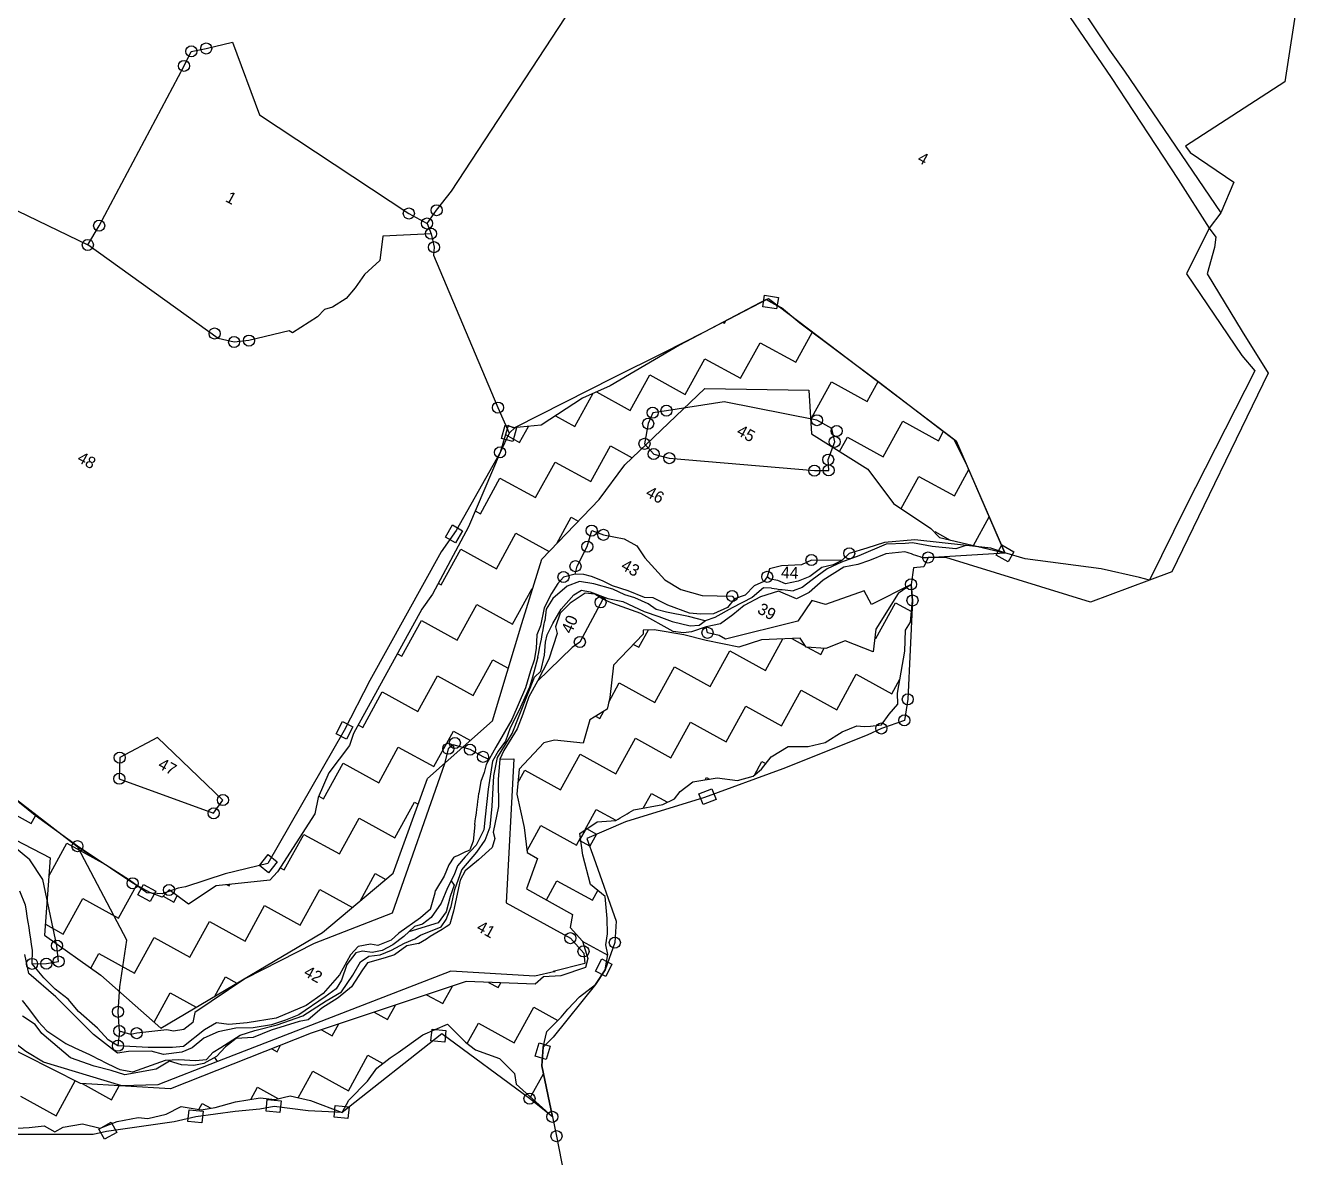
# Model space of a CAD drawing. Header units: metres. Extents: x 346948 to 348970, y 1760908 to 1763955.
# Drawn here: x 347914 to 348909, y 1761635 to 1762519 of the extents above; entities that cross this region are included whole.
import ezdxf

# ---------------------------------------------------------------- set-up
doc = ezdxf.new("R2010")
doc.units = ezdxf.units.M
doc.header["$MEASUREMENT"] = 0
for name, color, linetype in [('LINE_WATER', 4, 'Continuous'), ('OFF', 1, 'Continuous'), ('POLY_HATCH', 12, 'Continuous'), ('POLY_PARCEL', 6, 'Continuous'), ('POLY_ROAD', 30, 'Continuous'), ('POLY_WATER', 4, 'Continuous'), ('SYM_STONE', 1, 'Continuous'), ('TEXT_PARCEL', 7, 'Continuous'), ('V_BOUND_LINE', 7, 'Continuous')]:
    doc.layers.add(name, color=color, linetype=linetype)
doc.styles.add('TEXT_MAP', font='')
doc.styles.get('TEXT_MAP').set_extended_font_data('Kruti Dev 050')

msp = doc.modelspace()

# ---------------------------------------------------------------- linework, layer by layer
for centre in [(348043.79, 1762498.99), (348055.45, 1762501.25), (348038.12, 1762487.65), (348213.7, 1762372.37), (348235.37, 1762374.9), (347971.82, 1762362.82), (348227.93, 1762364.54), (348231, 1762356.53), (347962.97, 1762347.8), (348233.36, 1762346.01), (348061.97, 1762278.59), (348088.85, 1762273.08), (348077.23, 1762271.96), (348283.28, 1762220.74), (348404.14, 1762216.68), (348414.88, 1762218.29), (348400.63, 1762208.2), (348532.43, 1762210.87), (348546.3, 1762193.98), (348547.79, 1762202.47), (348284.9, 1762185.73), (348397.75, 1762192.43), (348404.93, 1762184.43), (348417.07, 1762181.22), (348541.22, 1762180.1), (348530.44, 1762171.47), (348541.57, 1762171.71), (348356.48, 1762124.66), (348365.66, 1762121.34), (348353.04, 1762112.09), (348557.62, 1762106.83), (348619.25, 1762103.65), (348343.82, 1762096.85), (348528.13, 1762101.65), (348334.47, 1762088.36), (348493.58, 1762088.55), (348605.94, 1762082.63), (348363.41, 1762068.54), (348466.2, 1762073.54), (348607.03, 1762070.07), (348446.92, 1762044.81), (348347.25, 1762037.61), (348603.35, 1761992.85), (348600.66, 1761976.4), (348582.71, 1761970.08), (348249.62, 1761958.78), (347987.93, 1761947.33), (348244.46, 1761954.21), (348261.46, 1761953.53), (348271.68, 1761947.9), (347987.59, 1761930.8), (348068.49, 1761914.14), (348061.22, 1761903.82), (347954.88, 1761878.13), (347998.03, 1761849.18), (348026.43, 1761843.96), (348339.85, 1761806.3), (347938.85, 1761800.38), (348350.07, 1761795.91), (348374.56, 1761802.77), (347919.45, 1761786.18), (347930.59, 1761786.41), (347940.19, 1761788.07), (347986.6, 1761748.76), (347987.6, 1761733.75), (348001.16, 1761732.07), (347986.47, 1761722.22), (348307.95, 1761680.93), (348325.76, 1761666.73), (348329.04, 1761651.63)]:
    msp.add_circle(centre, 4.33)
at = {"layer": 'LINE_WATER'}
for p, q in [((348586.57, 1762113.94), (348565.01, 1762104.88)), ((348601.26, 1762114.6), (348586.57, 1762113.94)), ((348607.16, 1762115.14), (348601.26, 1762114.6)), ((348622.4, 1762112.34), (348607.16, 1762115.14)), ((348640.97, 1762110.51), (348622.4, 1762112.34)), ((348648.75, 1762112.97), (348640.97, 1762110.51)), ((348551.62, 1762099.98), (348540.39, 1762094.69)), ((348565.01, 1762104.88), (348551.62, 1762099.98)), ((348540.39, 1762094.69), (348528.59, 1762086.27)), ((348337.44, 1762081.19), (348326.2, 1762071.55)), ((348347.06, 1762084.99), (348337.44, 1762081.19)), ((348342.47, 1762074.45), (348348.52, 1762078.24)), ((348358.13, 1762083.15), (348347.06, 1762084.99)), ((348348.52, 1762078.24), (348355.3, 1762076.88)), ((348372.88, 1762078.99), (348358.13, 1762083.15)), ((348382.33, 1762074.58), (348372.88, 1762078.99)), ((348490.61, 1762079.87), (348481.78, 1762072.47)), ((348496.81, 1762079.63), (348490.61, 1762079.87)), ((348520.9, 1762080.22), (348513.97, 1762077.7)), ((348528.59, 1762086.27), (348520.9, 1762080.22)), ((348326.2, 1762071.55), (348320.91, 1762063.38)), ((348332.72, 1762063.2), (348342.47, 1762074.45)), ((348355.3, 1762076.88), (348369.07, 1762071.68)), ((348369.07, 1762071.68), (348380.78, 1762069.19)), ((348380.78, 1762069.19), (348397.56, 1762061.54)), ((348390.16, 1762072.25), (348382.33, 1762074.58)), ((348400.53, 1762067.34), (348390.16, 1762072.25)), ((348481.78, 1762072.47), (348466.25, 1762064.4)), ((348320.91, 1762063.38), (348319.77, 1762054.12)), ((348326.23, 1762052.13), (348332.72, 1762063.2)), ((348397.56, 1762061.54), (348408.9, 1762057.67)), ((348406.88, 1762063.05), (348400.53, 1762067.34)), ((348414.88, 1762061.02), (348406.88, 1762063.05)), ((348431.98, 1762057.55), (348414.88, 1762061.02)), ((348466.25, 1762064.4), (348452.6, 1762056.88)), ((348321.69, 1762043.16), (348326.23, 1762052.13)), ((348408.9, 1762057.67), (348419.3, 1762053.53)), ((348419.3, 1762053.53), (348433.3, 1762050.18)), ((348445.2, 1762054.22), (348431.98, 1762057.55)), ((348433.3, 1762050.18), (348440.31, 1762050.68)), ((348440.31, 1762050.68), (348445.2, 1762054.22)), ((348452.6, 1762056.88), (348445.2, 1762054.22)), ((348320.54, 1762037.47), (348321.69, 1762043.16)), ((348319.67, 1762027.26), (348320.54, 1762037.47)), ((348314.48, 1762025.78), (348310.3, 1762010.28)), ((348316.87, 1762014.96), (348319.67, 1762027.26)), ((348294.35, 1761966.11), (348311.91, 1762010.25)), ((348310.3, 1762010.28), (348307.98, 1762002.45)), ((348311.91, 1762010.25), (348316.87, 1762014.96)), ((348307.98, 1762002.45), (348299.7, 1761983.75)), ((348299.7, 1761983.75), (348292.82, 1761970.53)), ((348292.82, 1761970.53), (348289.16, 1761960.28)), ((348282.92, 1761947.48), (348294.35, 1761966.11)), ((348289.16, 1761960.28), (348283.57, 1761952.28)), ((348283.57, 1761952.28), (348278.92, 1761944.55)), ((348278.92, 1761944.55), (348275.59, 1761922.65)), ((348280.18, 1761933.16), (348282.92, 1761947.48)), ((348278.72, 1761909.5), (348280.18, 1761933.16)), ((348275.59, 1761922.65), (348273.19, 1761901.03)), ((348277.31, 1761893.27), (348278.72, 1761909.5)), ((348273.19, 1761901.03), (348272.37, 1761890.86)), ((348272.37, 1761890.86), (348266.16, 1761878.85)), ((348273.18, 1761882.88), (348277.31, 1761893.27)), ((348266.76, 1761873.36), (348273.18, 1761882.88)), ((348257.57, 1761869.73), (348251.71, 1761862.67)), ((348255.19, 1761859.55), (348266.76, 1761873.36)), ((348266.16, 1761878.85), (348257.57, 1761869.73)), ((348251.71, 1761862.67), (348249.11, 1761855.79)), ((348249.64, 1761844.41), (348255.19, 1761859.55)), ((348249.11, 1761855.79), (348243.9, 1761845.6)), ((348246.67, 1761851.02), (348249.03, 1761847.78)), ((348243.9, 1761845.6), (348238.94, 1761833.7)), ((348249.03, 1761847.78), (348245.84, 1761838.94)), ((348246.63, 1761831.03), (348249.64, 1761844.41)), ((348238.94, 1761833.7), (348231.2, 1761822.53)), ((348245.84, 1761838.94), (348242.85, 1761826.91)), ((348242.97, 1761820.78), (348246.63, 1761831.03)), ((348231.2, 1761822.53), (348224.32, 1761817.21)), ((348242.85, 1761826.91), (348236.71, 1761818.3)), ((348239.02, 1761815.04), (348242.97, 1761820.78)), ((348218.19, 1761815.44), (348209.84, 1761807.51)), ((348236.71, 1761818.3), (348213.65, 1761811.12)), ((348224.32, 1761817.21), (348218.19, 1761815.44)), ((348222.76, 1761808.66), (348239.02, 1761815.04)), ((348201.21, 1761801.18), (348192.81, 1761796.71)), ((348200.1, 1761796.99), (348210.25, 1761802.48)), ((348209.84, 1761807.51), (348201.21, 1761801.18)), ((348210.25, 1761802.48), (348218.46, 1761805.88)), ((348218.46, 1761805.88), (348222.76, 1761808.66)), ((347916.9, 1761778.7), (347913.91, 1761793.41)), ((348172.39, 1761794.89), (348165.36, 1761785.7)), ((348177.41, 1761796.08), (348172.39, 1761794.89)), ((348175.98, 1761787.72), (348182.37, 1761792.12)), ((348185.13, 1761795), (348177.41, 1761796.08)), ((348182.37, 1761792.12), (348191.26, 1761793.16)), ((348192.81, 1761796.71), (348185.13, 1761795)), ((348191.26, 1761793.16), (348200.1, 1761796.99)), ((348165.36, 1761785.7), (348161, 1761773.46)), ((348169.83, 1761777.26), (348175.98, 1761787.72)), ((347938.08, 1761760.32), (347916.9, 1761778.7)), ((348161, 1761773.46), (348156.85, 1761766.65)), ((348161.1, 1761764.26), (348169.83, 1761777.26)), ((347967.53, 1761731.06), (347938.08, 1761760.32)), ((348148.24, 1761760.44), (348127.82, 1761746.36)), ((348156.85, 1761766.65), (348148.24, 1761760.44)), ((348149.03, 1761757.45), (348161.1, 1761764.26)), ((347911.71, 1761757.63), (347916.59, 1761751.39)), ((347916.59, 1761751.39), (347924.22, 1761741.05)), ((348131.02, 1761745.6), (348149.03, 1761757.45)), ((347924.22, 1761741.05), (347930.93, 1761733.8)), ((348117.25, 1761742.28), (348106.56, 1761738.68)), ((348110.88, 1761738.68), (348131.02, 1761745.6)), ((348127.82, 1761746.36), (348117.25, 1761742.28)), ((347930.93, 1761733.8), (347945.76, 1761724.06)), ((347986.07, 1761716.51), (347967.53, 1761731.06)), ((348064.73, 1761733.21), (348053.66, 1761728.22)), ((348078.5, 1761735.92), (348064.73, 1761733.21)), ((348066.75, 1761720.77), (348081.84, 1761730.53)), ((348092.18, 1761736.3), (348078.5, 1761735.92)), ((348081.84, 1761730.53), (348093.31, 1761734.11)), ((348106.56, 1761738.68), (348092.18, 1761736.3)), ((348093.31, 1761734.11), (348110.88, 1761738.68)), ((347945.76, 1761724.06), (347952.92, 1761720.51)), ((347952.92, 1761720.51), (347964.37, 1761715.4)), ((348044.36, 1761720.68), (348036.46, 1761717.12)), ((348053.66, 1761728.22), (348044.36, 1761720.68)), ((348060.87, 1761717.28), (348066.75, 1761720.77)), ((347994.65, 1761717.72), (347986.07, 1761716.51)), ((348012.43, 1761718.08), (347994.65, 1761717.72)), ((347998.16, 1761701.95), (348023.67, 1761710.86)), ((348022.11, 1761715.52), (348012.43, 1761718.08)), ((348036.46, 1761717.12), (348022.11, 1761715.52)), ((348023.67, 1761710.86), (348033.94, 1761711.53)), ((348033.94, 1761711.53), (348046.95, 1761710.7)), ((348046.95, 1761710.7), (348055.68, 1761711.44)), ((348055.68, 1761711.44), (348060.87, 1761717.28)), ((347987.98, 1761703.59), (347998.16, 1761701.95))]:
    msp.add_line(p, q, dxfattribs=at)
for centre, radius, start, end in [((348531.35, 1762309.8), 232.75, 261.46678, 265.71885), ((346576.06, 1762365.29), 1771.26, 348.94925, 349.88181), ((348269.03, 1762295.18), 654.96, 242.27925, 244.58852)]:
    msp.add_arc(centre, radius, start, end, dxfattribs=at)
at = {"layer": 'OFF'}
for p, q in [((348847.81, 1762372.85), (348838.69, 1762361)), ((348614.72, 1762103.45), (348679.02, 1762107.27))]:
    msp.add_line(p, q, dxfattribs=at)
at = {"layer": 'POLY_HATCH'}
for p, q in [((348492.77, 1762305.18), (348425.08, 1762269.54)), ((348504.77, 1762298.58), (348492.77, 1762305.18)), ((348519.06, 1762286.66), (348504.77, 1762298.58)), ((348581.06, 1762240.4), (348519.06, 1762286.66)), ((348425.08, 1762269.54), (348370.82, 1762237.81)), ((348370.82, 1762237.81), (348349.33, 1762228.2)), ((348627.79, 1762204.27), (348581.06, 1762240.4)), ((348349.33, 1762228.2), (348316.99, 1762206.94)), ((348382.46, 1762176.08), (348444.84, 1762235.65)), ((348444.84, 1762235.65), (348526.03, 1762234.46)), ((348526.03, 1762234.46), (348528.11, 1762200.27)), ((348291.39, 1762206.78), (348284.9, 1762185.73)), ((348295.16, 1762205.02), (348291.39, 1762206.78)), ((348316.99, 1762206.94), (348295.16, 1762205.02)), ((348528.11, 1762200.27), (348572.08, 1762172.59)), ((348639.54, 1762195.52), (348627.79, 1762204.27)), ((348649.04, 1762176.99), (348639.54, 1762195.52)), ((348284.9, 1762185.73), (348260.22, 1762127.69)), ((348362.29, 1762148.92), (348382.46, 1762176.08)), ((348572.08, 1762172.59), (348592.2, 1762145.87)), ((348679.02, 1762107.27), (348649.04, 1762176.99)), ((348317.47, 1762102.28), (348362.29, 1762148.92)), ((348592.2, 1762145.87), (348621.48, 1762126.28)), ((348260.22, 1762127.69), (348232.14, 1762075.07)), ((348621.48, 1762126.28), (348628.03, 1762119.2)), ((348628.03, 1762119.2), (348679.02, 1762107.27)), ((348301.84, 1762052.16), (348317.47, 1762102.28)), ((348605.94, 1762082.63), (348595.82, 1762075.51)), ((348607.03, 1762070.07), (348605.94, 1762082.63)), ((348232.14, 1762075.07), (348223.96, 1762063.39)), ((348595.82, 1762075.51), (348578.36, 1762047.55)), ((348605.39, 1762053.18), (348607.03, 1762070.07)), ((348223.96, 1762063.39), (348170.56, 1761966.27)), ((348279.08, 1761975.99), (348301.84, 1762052.16)), ((348601.6, 1762046.78), (348605.39, 1762053.18)), ((348396.75, 1762043.66), (348373.58, 1762019.44)), ((348405.16, 1762047.25), (348396.71, 1762046.86)), ((348396.71, 1762046.86), (348396.75, 1762043.66)), ((348428.42, 1762043.2), (348405.16, 1762047.25)), ((348445.95, 1762038.86), (348428.42, 1762043.2)), ((348471.32, 1762033.69), (348445.95, 1762038.86)), ((348489.03, 1762039.33), (348471.32, 1762033.69)), ((348519.26, 1762040.55), (348489.03, 1762039.33)), ((348524, 1762033.7), (348519.26, 1762040.55)), ((348554.58, 1762038.62), (348539.36, 1762032.67)), ((348576.43, 1762030.05), (348554.58, 1762038.62)), ((348578.36, 1762047.55), (348576.43, 1762030.05)), ((348601.18, 1762030.57), (348601.6, 1762046.78)), ((348539.36, 1762032.67), (348524, 1762033.7)), ((348595.3, 1761997.65), (348601.18, 1762030.57)), ((348373.58, 1762019.44), (348370.7, 1761994.38)), ((348370.7, 1761994.38), (348368.58, 1761985.21)), ((348588.9, 1761981.18), (348595.67, 1761989.13)), ((348595.67, 1761989.13), (348595.3, 1761997.65)), ((348368.58, 1761985.21), (348354.92, 1761976.81)), ((348582.75, 1761972.9), (348588.9, 1761981.18)), ((348228.18, 1761930.96), (348279.08, 1761975.99)), ((348354.92, 1761976.81), (348349.87, 1761958.48)), ((348552.05, 1761967.42), (348563.68, 1761972.15)), ((348563.68, 1761972.15), (348569.17, 1761971.52)), ((348569.17, 1761971.52), (348574.17, 1761971.79)), ((348574.17, 1761971.79), (348582.75, 1761972.9)), ((348170.56, 1761966.27), (348167.31, 1761956.65)), ((348319.08, 1761958.98), (348299.98, 1761938.35)), ((348327.38, 1761961.04), (348319.08, 1761958.98)), ((348349.87, 1761958.48), (348327.38, 1761961.04)), ((348525.5, 1761955.91), (348538.71, 1761959.11)), ((348538.71, 1761959.11), (348552.05, 1761967.42)), ((348167.31, 1761956.65), (348151.22, 1761935.46)), ((348496.66, 1761947.91), (348509.89, 1761956.02)), ((348509.89, 1761956.02), (348525.5, 1761955.91)), ((348489, 1761938.33), (348496.66, 1761947.91)), ((348151.22, 1761935.46), (348142.95, 1761916.1)), ((348201.41, 1761857), (348228.18, 1761930.96)), ((348299.98, 1761938.35), (348297.92, 1761918.87)), ((348435.41, 1761928.39), (348454.45, 1761931.55)), ((348454.45, 1761931.55), (348470.34, 1761929.51)), ((348470.34, 1761929.51), (348482.55, 1761932.87)), ((348482.55, 1761932.87), (348489, 1761938.33)), ((347822.43, 1761926.7), (347933.5, 1761869.06)), ((348421.26, 1761915.22), (348425.64, 1761920.77)), ((348425.64, 1761920.77), (348435.41, 1761928.39)), ((347921.76, 1761902.14), (347904.15, 1761916.46)), ((348142.95, 1761916.1), (348140.32, 1761903.28)), ((348297.92, 1761918.87), (348303.83, 1761892.7)), ((348389.32, 1761906.47), (348412.13, 1761910.7)), ((348412.13, 1761910.7), (348421.26, 1761915.22)), ((347954.88, 1761878.13), (347921.76, 1761902.14)), ((348140.32, 1761903.28), (348111.01, 1761858.08)), ((348303.83, 1761892.7), (348306.19, 1761873.28)), ((348347.35, 1761888.11), (348360.82, 1761897.15)), ((348360.82, 1761897.15), (348375.26, 1761898.29)), ((348349.69, 1761871.09), (348347.35, 1761888.11)), ((347980.78, 1761860.99), (347954.88, 1761878.13)), ((348306.19, 1761873.28), (348314.23, 1761868.59)), ((348355.67, 1761848.17), (348349.69, 1761871.09)), ((347933.5, 1761869.06), (347929.21, 1761808.54)), ((347998.03, 1761849.18), (347980.78, 1761860.99)), ((348314.23, 1761868.59), (348305.71, 1761844.9)), ((348105.02, 1761851.53), (348063.2, 1761847.27)), ((348111.01, 1761858.08), (348105.02, 1761851.53)), ((348146.37, 1761810.77), (348201.41, 1761857)), ((348011.37, 1761841.84), (347998.03, 1761849.18)), ((348020.99, 1761838.28), (348011.37, 1761841.84)), ((348026.43, 1761843.96), (348020.99, 1761838.28)), ((348041.62, 1761832.86), (348026.43, 1761843.96)), ((348063.2, 1761847.27), (348041.62, 1761832.86)), ((348305.71, 1761844.9), (348341.46, 1761824.84)), ((348366.97, 1761838.78), (348355.67, 1761848.17)), ((348368.68, 1761821.52), (348366.97, 1761838.78)), ((348341.46, 1761824.84), (348339.61, 1761814.72)), ((348368.74, 1761809.56), (348368.68, 1761821.52)), ((348019.9, 1761736.02), (348146.37, 1761810.77)), ((348339.61, 1761814.72), (348349.28, 1761803.83)), ((347929.21, 1761808.54), (347973.05, 1761777.45)), ((348349.28, 1761803.83), (348353.55, 1761790.34)), ((348367.58, 1761801.18), (348368.74, 1761809.56)), ((348369.15, 1761793.42), (348367.58, 1761801.18)), ((348353.55, 1761790.34), (348351.78, 1761783.27)), ((348366.92, 1761781.52), (348369.15, 1761793.42)), ((348351.78, 1761783.27), (348332.27, 1761776.77)), ((348359.53, 1761770.2), (348366.92, 1761781.52)), ((347973.05, 1761777.45), (348019.9, 1761736.02)), ((348258.59, 1761772.43), (348137.36, 1761732.03)), ((348312.24, 1761770.29), (348258.59, 1761772.43)), ((348318.92, 1761776.16), (348312.24, 1761770.29)), ((348332.27, 1761776.77), (348318.92, 1761776.16)), ((348347, 1761760.39), (348359.53, 1761770.2)), ((348337.98, 1761750.77), (348347, 1761760.39)), ((348332.7, 1761744.54), (348337.98, 1761750.77)), ((348321.54, 1761733.44), (348332.7, 1761744.54)), ((348137.36, 1761732.03), (348027.65, 1761688.59)), ((348205.28, 1761716.93), (348224.53, 1761730.84)), ((348224.53, 1761730.84), (348243.83, 1761739.08)), ((348243.83, 1761739.08), (348257.97, 1761725.06)), ((348318.56, 1761721.01), (348321.54, 1761733.44)), ((347957.31, 1761692.69), (347886.26, 1761728.5)), ((348257.97, 1761725.06), (348265.78, 1761718.98)), ((348317.54, 1761706.53), (348318.56, 1761721.01)), ((348188.72, 1761704.67), (348199, 1761712.82)), ((348199, 1761712.82), (348205.28, 1761716.93)), ((348265.78, 1761718.98), (348284.4, 1761712.3)), ((348284.4, 1761712.3), (348296.18, 1761700.47)), ((348181.33, 1761694.48), (348188.72, 1761704.67)), ((348296.18, 1761700.47), (348297.43, 1761692.21)), ((348325.76, 1761666.73), (348317.54, 1761706.53)), ((348027.65, 1761688.59), (347957.31, 1761692.69)), ((348166.94, 1761679.68), (348181.33, 1761694.48)), ((348297.43, 1761692.21), (348325.76, 1761666.73)), ((348078.19, 1761678.38), (348097.71, 1761681.45)), ((348097.71, 1761681.45), (348109.02, 1761680.12)), ((348109.02, 1761680.12), (348121, 1761683)), ((348121, 1761683), (348136.95, 1761679.57)), ((348024.21, 1761668.79), (348035.99, 1761674.78)), ((348035.99, 1761674.78), (348051.54, 1761672.11)), ((348051.54, 1761672.11), (348062.46, 1761674.12)), ((348062.46, 1761674.12), (348078.19, 1761678.38)), ((348136.95, 1761679.57), (348161.53, 1761670.15)), ((348161.53, 1761670.15), (348166.94, 1761679.68)), ((347943.62, 1761658.65), (347958.93, 1761661.36)), ((347958.93, 1761661.36), (347972.61, 1761657.84)), ((347972.61, 1761657.84), (347985.88, 1761663.16)), ((347985.88, 1761663.16), (348002.26, 1761666.17)), ((348002.26, 1761666.17), (348009.92, 1761665.52)), ((348009.92, 1761665.52), (348024.21, 1761668.79)), ((347903.37, 1761657.64), (347917.21, 1761658.49)), ((347917.21, 1761658.49), (347928.97, 1761659.59)), ((347928.97, 1761659.59), (347937.18, 1761655.07)), ((347937.18, 1761655.07), (347943.62, 1761658.65))]:
    msp.add_line(p, q, dxfattribs=at)
at = {"layer": 'POLY_HATCH', "linetype": 'Continuous'}
for p, q in [((348492.69, 1762305.14), (348503.39, 1762299.25)), ((348503.39, 1762299.25), (348503.43, 1762299.32)), ((348459.02, 1762287.41), (348460.24, 1762286.74)), ((348460.24, 1762286.74), (348461.27, 1762288.6)), ((348515.91, 1762256.11), (348528.75, 1762279.44)), ((348472.76, 1762243.59), (348488.08, 1762271.42)), ((348488.08, 1762271.42), (348515.91, 1762256.11)), ((348429.61, 1762231.08), (348444.93, 1762258.91)), ((348444.93, 1762258.91), (348472.76, 1762243.59)), ((348386.47, 1762218.56), (348401.78, 1762246.39)), ((348401.78, 1762246.39), (348429.61, 1762231.08)), ((348528.42, 1762212.96), (348543.74, 1762240.79)), ((348543.74, 1762240.79), (348571.57, 1762225.48)), ((348571.57, 1762225.48), (348580.15, 1762241.08)), ((348343.32, 1762206.04), (348357.53, 1762231.87)), ((348360.15, 1762233.04), (348386.47, 1762218.56)), ((348328.24, 1762214.34), (348343.32, 1762206.04)), ((348527.3, 1762213.58), (348528.42, 1762212.96)), ((348584.09, 1762182.33), (348599.4, 1762210.16)), ((348599.4, 1762210.16), (348627.23, 1762194.85)), ((348289.17, 1762199.58), (348300.17, 1762193.53)), ((348300.17, 1762193.53), (348307.07, 1762206.07)), ((348550.09, 1762186.44), (348556.25, 1762197.64)), ((348556.25, 1762197.64), (348584.09, 1762182.33)), ((348627.23, 1762194.85), (348631.07, 1762201.83)), ((348355.84, 1762162.9), (348371.15, 1762190.73)), ((348371.15, 1762190.73), (348388.06, 1762181.43)), ((348312.69, 1762150.38), (348328, 1762178.21)), ((348328, 1762178.21), (348355.84, 1762162.9)), ((348639.75, 1762151.7), (348651.07, 1762172.27)), ((348269.54, 1762137.86), (348284.86, 1762165.7)), ((348284.86, 1762165.7), (348312.69, 1762150.38)), ((348598.11, 1762141.92), (348611.92, 1762167.01)), ((348611.92, 1762167.01), (348639.75, 1762151.7)), ((348265.49, 1762140.09), (348269.54, 1762137.86)), ((348329.19, 1762114.48), (348340.52, 1762135.06)), ((348340.52, 1762135.06), (348346.05, 1762132.02)), ((348654.69, 1762112.96), (348666.98, 1762135.28)), ((348282.06, 1762094.72), (348297.37, 1762122.55)), ((348297.37, 1762122.55), (348323.26, 1762108.31)), ((348624.16, 1762123.38), (348624.43, 1762123.87)), ((348624.43, 1762123.87), (348636.53, 1762117.21)), ((348238.91, 1762082.2), (348254.23, 1762110.03)), ((348254.23, 1762110.03), (348282.06, 1762094.72)), ((348236.62, 1762083.46), (348238.91, 1762082.2)), ((348294.57, 1762051.57), (348309.89, 1762079.4)), ((348309.89, 1762079.4), (348310.27, 1762079.19)), ((348578.49, 1762040.37), (348593.8, 1762068.2)), ((348593.8, 1762068.2), (348606.19, 1762061.39)), ((348251.43, 1762039.05), (348266.74, 1762066.89)), ((348266.74, 1762066.89), (348294.57, 1762051.57)), ((348208.28, 1762026.54), (348223.6, 1762054.37)), ((348223.6, 1762054.37), (348251.43, 1762039.05)), ((348393.38, 1762033.46), (348400.87, 1762047.05)), ((348492.19, 1762015.34), (348505.77, 1762040.01)), ((348512.75, 1762040.29), (348523.55, 1762034.34)), ((348577.62, 1762040.85), (348578.49, 1762040.37)), ((348204.76, 1762028.47), (348208.28, 1762026.54)), ((348389.2, 1762035.76), (348393.38, 1762033.46)), ((348449.05, 1762002.82), (348464.36, 1762030.66)), ((348464.36, 1762030.66), (348492.19, 1762015.34)), ((348524.82, 1762033.65), (348535.34, 1762027.86)), ((348535.34, 1762027.86), (348538.04, 1762032.76)), ((348263.94, 1761995.91), (348279.26, 1762023.74)), ((348279.26, 1762023.74), (348291.36, 1762017.08)), ((348220.8, 1761983.39), (348236.11, 1762011.22)), ((348236.11, 1762011.22), (348263.94, 1761995.91)), ((348405.9, 1761990.31), (348421.22, 1762018.14)), ((348421.22, 1762018.14), (348449.05, 1762002.82)), ((348547.86, 1761984.71), (348563.17, 1762012.54)), ((348563.17, 1762012.54), (348591, 1761997.23)), ((348591, 1761997.23), (348597.25, 1762008.58)), ((348177.65, 1761970.88), (348192.96, 1761998.71)), ((348192.96, 1761998.71), (348220.8, 1761983.39)), ((348369.84, 1761990.68), (348378.07, 1762005.62)), ((348378.07, 1762005.62), (348405.9, 1761990.31)), ((348504.71, 1761972.19), (348520.02, 1762000.03)), ((348520.02, 1762000.03), (348547.86, 1761984.71)), ((348359.46, 1761979.6), (348362.75, 1761977.79)), ((348362.75, 1761977.79), (348365.94, 1761983.59)), ((348461.56, 1761959.68), (348476.88, 1761987.51)), ((348476.88, 1761987.51), (348504.71, 1761972.19)), ((348174.15, 1761972.8), (348177.65, 1761970.88)), ((348418.42, 1761947.16), (348433.73, 1761974.99)), ((348433.73, 1761974.99), (348461.56, 1761959.68)), ((348233.31, 1761940.25), (348248.63, 1761968.08)), ((348248.63, 1761968.08), (348261.88, 1761960.78)), ((348375.27, 1761934.65), (348390.58, 1761962.48)), ((348390.58, 1761962.48), (348418.42, 1761947.16)), ((348190.17, 1761927.73), (348205.48, 1761955.56)), ((348205.48, 1761955.56), (348233.31, 1761940.25)), ((348332.12, 1761922.13), (348347.44, 1761949.96)), ((348347.44, 1761949.96), (348375.27, 1761934.65)), ((348147.02, 1761915.21), (348162.33, 1761943.04)), ((348162.33, 1761943.04), (348190.17, 1761927.73)), ((348483.53, 1761933.7), (348489.39, 1761944.36)), ((348489.39, 1761944.36), (348492.47, 1761942.67)), ((348298.84, 1761927.53), (348304.29, 1761937.45)), ((348304.29, 1761937.45), (348332.12, 1761922.13)), ((348445.24, 1761930.02), (348446.25, 1761931.85)), ((348446.25, 1761931.85), (348448.56, 1761930.57)), ((348396.78, 1761907.85), (348403.1, 1761919.33)), ((348403.1, 1761919.33), (348415.63, 1761912.43)), ((347890.94, 1761911.1), (347918.77, 1761895.78)), ((348143.42, 1761917.19), (348147.02, 1761915.21)), ((348202.68, 1761884.58), (348218, 1761912.41)), ((348218, 1761912.41), (348220.89, 1761910.82)), ((347918.77, 1761895.78), (347922.12, 1761901.88)), ((348159.53, 1761872.07), (348174.85, 1761899.9)), ((348174.85, 1761899.9), (348202.68, 1761884.58)), ((348351.02, 1761890.57), (348359.95, 1761906.81)), ((348359.95, 1761906.81), (348375.35, 1761898.34)), ((348306.02, 1761874.69), (348316.81, 1761894.3)), ((348316.81, 1761894.3), (348344.64, 1761878.98)), ((347932.49, 1761854.83), (347946.6, 1761880.46)), ((347946.6, 1761880.46), (347974.43, 1761865.15)), ((348116.39, 1761859.55), (348131.7, 1761887.38)), ((348131.7, 1761887.38), (348159.53, 1761872.07)), ((348344.64, 1761878.98), (348347.81, 1761884.75)), ((347974.43, 1761865.15), (347974.45, 1761865.18)), ((348113.13, 1761861.34), (348116.39, 1761859.55)), ((348175.56, 1761835.29), (348187.37, 1761856.75)), ((348187.37, 1761856.75), (348195.67, 1761852.18)), ((348321.12, 1761836.25), (348329.32, 1761851.15)), ((348329.32, 1761851.15), (348357.15, 1761835.84)), ((347986.95, 1761822), (348001, 1761847.54)), ((348071.31, 1761848.1), (348073.24, 1761847.03)), ((348073.24, 1761847.03), (348073.98, 1761848.37)), ((348128.9, 1761816.4), (348144.22, 1761844.23)), ((348144.22, 1761844.23), (348169.59, 1761830.28)), ((348357.15, 1761835.84), (348361.35, 1761843.45)), ((347943.8, 1761809.49), (347959.12, 1761837.32)), ((347959.12, 1761837.32), (347986.95, 1761822)), ((348021.77, 1761839.1), (348030.09, 1761834.52)), ((348030.09, 1761834.52), (348032.75, 1761839.34)), ((348085.76, 1761803.89), (348101.07, 1761831.72)), ((348101.07, 1761831.72), (348128.9, 1761816.4)), ((347929.82, 1761817.18), (347943.8, 1761809.49)), ((348042.61, 1761791.37), (348057.93, 1761819.2)), ((348057.93, 1761819.2), (348085.76, 1761803.89)), ((347999.46, 1761778.86), (348014.78, 1761806.69)), ((348014.78, 1761806.69), (348042.61, 1761791.37)), ((348349.14, 1761803.98), (348369.08, 1761793.02)), ((347965.41, 1761782.87), (347971.63, 1761794.17)), ((347971.63, 1761794.17), (347999.46, 1761778.86)), ((348062.15, 1761760.99), (348070.44, 1761776.06)), ((348070.44, 1761776.06), (348079.35, 1761771.16)), ((348275.96, 1761771.74), (348283.38, 1761767.66)), ((348283.38, 1761767.66), (348285.41, 1761771.36)), ((348014.69, 1761740.63), (348027.29, 1761763.54)), ((348027.29, 1761763.54), (348047.58, 1761752.38)), ((348227.58, 1761762.1), (348240.23, 1761755.14)), ((348240.23, 1761755.14), (348247.76, 1761768.82)), ((348197.08, 1761742.63), (348203.36, 1761754.03)), ((348295.89, 1761724.51), (348311.21, 1761752.34)), ((348311.21, 1761752.34), (348330.09, 1761741.95)), ((348186.54, 1761748.43), (348197.08, 1761742.63)), ((348145.5, 1761734.75), (348153.94, 1761730.11)), ((348153.94, 1761730.11), (348158.96, 1761739.23)), ((348259.35, 1761723.99), (348268.06, 1761739.83)), ((348268.06, 1761739.83), (348295.89, 1761724.51)), ((348110.79, 1761717.59), (348113.55, 1761722.61)), ((348106.65, 1761719.87), (348110.79, 1761717.59)), ((348166.45, 1761686.96), (348181.77, 1761714.79)), ((348181.77, 1761714.79), (348193.41, 1761708.39)), ((348127.27, 1761681.65), (348138.62, 1761702.28)), ((348138.62, 1761702.28), (348166.45, 1761686.96)), ((347938.2, 1761667.53), (347953.19, 1761694.77)), ((347958.49, 1761692.63), (347981.35, 1761680.05)), ((347981.35, 1761680.05), (347987.34, 1761690.94)), ((348308.76, 1761682.01), (348318.83, 1761700.3)), ((347910.37, 1761682.85), (347938.2, 1761667.53)), ((348090.25, 1761680.28), (348095.47, 1761689.76)), ((348095.47, 1761689.76), (348111.79, 1761680.78)), ((348049.68, 1761672.43), (348052.33, 1761677.25)), ((348052.33, 1761677.25), (348059.12, 1761673.51))]:
    msp.add_line(p, q, dxfattribs=at)
at = {"layer": 'POLY_HATCH'}
msp.add_arc((348177.33, 1762254.82), 407.79, 299.03791, 301.32332, dxfattribs=at)
at = {"layer": 'POLY_PARCEL'}
for p, q in [((348247.08, 1762389.86), (348377.77, 1762589.48)), ((348055.45, 1762501.25), (348076.08, 1762506.09)), ((348076.08, 1762506.09), (348097.03, 1762449.44)), ((348038.12, 1762487.65), (348043.79, 1762498.99)), ((348043.79, 1762498.99), (348055.45, 1762501.25)), ((347971.82, 1762362.82), (348038.12, 1762487.65)), ((348097.03, 1762449.44), (348213.7, 1762372.37)), ((347838.66, 1762407.94), (347962.97, 1762347.8)), ((348235.37, 1762374.9), (348247.08, 1762389.86)), ((348213.7, 1762372.37), (348227.93, 1762364.54)), ((348227.93, 1762364.54), (348235.37, 1762374.9)), ((347962.97, 1762347.8), (347971.82, 1762362.82)), ((348231, 1762356.53), (348193.47, 1762354.63)), ((348227.93, 1762364.54), (348231, 1762356.53)), ((348231, 1762356.53), (348233.36, 1762346.01)), ((348064.85, 1762274.72), (347962.97, 1762347.8)), ((348193.47, 1762354.63), (348191.14, 1762335.66)), ((348233.36, 1762346.01), (348232.9, 1762339.9)), ((348232.9, 1762339.9), (348283.28, 1762220.74)), ((348191.14, 1762335.66), (348179.18, 1762324.6)), ((348179.18, 1762324.6), (348171.74, 1762314.24)), ((348171.74, 1762314.24), (348164.83, 1762305.89)), ((348147.92, 1762297.26), (348142.47, 1762291.58)), ((348154.12, 1762299.06), (348147.92, 1762297.26)), ((348164.83, 1762305.89), (348154.12, 1762299.06)), ((348444.04, 1762279.59), (348494.63, 1762305.84)), ((348494.63, 1762305.84), (348641.17, 1762194.74)), ((348142.47, 1762291.58), (348122.92, 1762279.2)), ((348120.25, 1762280.67), (348088.85, 1762273.08)), ((348122.92, 1762279.2), (348120.25, 1762280.67)), ((348412.72, 1762263.67), (348444.04, 1762279.59)), ((348077.23, 1762271.96), (348064.85, 1762274.72)), ((348088.85, 1762273.08), (348077.23, 1762271.96)), ((348373.58, 1762244.21), (348412.72, 1762263.67)), ((348297.06, 1762205.4), (348373.58, 1762244.21)), ((348283.28, 1762220.74), (348292.1, 1762200.8)), ((348414.88, 1762218.29), (348404.14, 1762216.68)), ((348459.88, 1762225.34), (348414.88, 1762218.29)), ((348532.43, 1762210.87), (348459.88, 1762225.34)), ((348400.63, 1762208.2), (348397.75, 1762192.43)), ((348404.14, 1762216.68), (348400.63, 1762208.2)), ((348543.99, 1762204.51), (348532.43, 1762210.87)), ((348292.1, 1762200.8), (348284.9, 1762185.73)), ((348292.1, 1762200.8), (348297.06, 1762205.4)), ((348546.3, 1762193.98), (348543.99, 1762204.51)), ((348397.75, 1762192.43), (348404.93, 1762184.43)), ((348541.22, 1762180.1), (348546.3, 1762193.98)), ((348641.17, 1762194.74), (348679.02, 1762107.27)), ((348284.9, 1762185.73), (348250.77, 1762124.77)), ((348404.93, 1762184.43), (348417.07, 1762181.22)), ((348417.07, 1762181.22), (348530.44, 1762171.47)), ((348541.57, 1762171.71), (348541.22, 1762180.1)), ((348530.44, 1762171.47), (348541.57, 1762171.71)), ((348250.77, 1762124.77), (348238.91, 1762107.96)), ((348353.04, 1762112.09), (348356.48, 1762124.66)), ((348356.48, 1762124.66), (348365.66, 1762121.34)), ((348365.66, 1762121.34), (348381.89, 1762118.2)), ((348381.89, 1762118.2), (348391.67, 1762112.81)), ((348238.91, 1762107.96), (348183.14, 1762007.51)), ((348345.18, 1762096.75), (348353.04, 1762112.09)), ((348391.67, 1762112.81), (348398.12, 1762103.48)), ((348398.12, 1762103.48), (348413.57, 1762086.3)), ((348528.13, 1762101.65), (348520.26, 1762097.88)), ((348551.73, 1762101.39), (348528.13, 1762101.65)), ((348343.58, 1762090.69), (348345.18, 1762096.75)), ((348495.39, 1762094.79), (348493.58, 1762088.55)), ((348504.79, 1762097.14), (348495.39, 1762094.79)), ((348520.26, 1762097.88), (348504.79, 1762097.14)), ((348413.57, 1762086.3), (348426.22, 1762078.76)), ((348426.22, 1762078.76), (348442.66, 1762073.84)), ((348605.94, 1762082.63), (348574.93, 1762066.92)), ((348365.32, 1762070.96), (348347.25, 1762037.61)), ((348442.66, 1762073.84), (348466.2, 1762073.54)), ((348466.2, 1762073.54), (348467.94, 1762071.42)), ((348528.5, 1762069.91), (348517.44, 1762054.02)), ((348539.06, 1762066.99), (348528.5, 1762069.91)), ((348569.21, 1762077.59), (348539.06, 1762066.99)), ((348574.93, 1762066.92), (348569.21, 1762077.59)), ((348446.92, 1762044.81), (348445.96, 1762049.39)), ((348517.44, 1762054.02), (348461.04, 1762039.94)), ((348456.15, 1762042.63), (348446.92, 1762044.81)), ((348461.04, 1762039.94), (348456.15, 1762042.63)), ((348341.22, 1762033.22), (348314.2, 1762007.02)), ((348347.25, 1762037.61), (348341.22, 1762033.22)), ((348183.14, 1762007.51), (348163.17, 1761968.55)), ((348017.28, 1761963.02), (347987.93, 1761947.33)), ((348068.49, 1761914.14), (348017.28, 1761963.02)), ((348163.17, 1761968.55), (348103.69, 1761864.47)), ((348244.46, 1761954.21), (348241.5, 1761942.53)), ((348248.43, 1761957.22), (348244.46, 1761954.21)), ((348261.46, 1761953.53), (348248.43, 1761957.22)), ((348271.68, 1761947.9), (348261.46, 1761953.53)), ((347987.93, 1761947.33), (347987.59, 1761930.8)), ((348241.5, 1761942.53), (348200.55, 1761825.83)), ((348276.37, 1761945.9), (348271.68, 1761947.9)), ((348284.67, 1761946), (348295.8, 1761946.23)), ((348295.8, 1761946.23), (348289.61, 1761833.95)), ((347954.37, 1761877.93), (347887.06, 1761929.95)), ((347987.59, 1761930.8), (348061.22, 1761903.82)), ((348061.22, 1761903.82), (348068.49, 1761914.14)), ((347917.62, 1761867.36), (347905.75, 1761877.37)), ((347955.3, 1761877.33), (347954.37, 1761877.93)), ((347955.3, 1761877.33), (347954.88, 1761878.13)), ((347995.49, 1761851.46), (347955.3, 1761877.33)), ((347993.52, 1761804.76), (347955.3, 1761877.33)), ((347927.92, 1761852.09), (347917.62, 1761867.36)), ((348103.69, 1761864.47), (348070.2, 1761856.61)), ((347938.85, 1761800.38), (347927.92, 1761852.09)), ((348008.99, 1761841.79), (347995.49, 1761851.46)), ((348070.2, 1761856.61), (348039.15, 1761846.29)), ((348021.13, 1761840.85), (348008.99, 1761841.79)), ((348033.43, 1761845.3), (348021.13, 1761840.85)), ((348039.15, 1761846.29), (348033.43, 1761845.3)), ((348289.61, 1761833.95), (348339.85, 1761806.3)), ((348200.55, 1761825.83), (348139.68, 1761801.99)), ((347940.19, 1761788.07), (347938.85, 1761800.38)), ((347988.03, 1761768.21), (347993.52, 1761804.76)), ((348139.68, 1761801.99), (348085.49, 1761774.61)), ((348339.85, 1761806.3), (348350.29, 1761794.43)), ((348350.29, 1761794.43), (348351.11, 1761786.46)), ((347919.45, 1761786.18), (347930.59, 1761786.41)), ((347930.59, 1761786.41), (347940.19, 1761788.07)), ((348246.44, 1761780.43), (348064.34, 1761709.81)), ((348312.13, 1761776.67), (348246.44, 1761780.43)), ((348327.93, 1761780.13), (348312.13, 1761776.67)), ((348351.11, 1761786.46), (348326.52, 1761780.17)), ((348326.52, 1761780.17), (348327.93, 1761780.13)), ((348085.49, 1761774.61), (348046.52, 1761748.18)), ((347986.6, 1761748.76), (347988.03, 1761768.21)), ((347987.6, 1761733.75), (347986.6, 1761748.76)), ((348045.07, 1761740.3), (348038.05, 1761734.91)), ((348046.52, 1761748.18), (348045.07, 1761740.3)), ((347987.6, 1761733.75), (347986.47, 1761722.22)), ((347996.58, 1761731.12), (347987.6, 1761733.75)), ((348001.16, 1761732.07), (347996.58, 1761731.12)), ((348024.65, 1761734.76), (348001.16, 1761732.07)), ((348029.83, 1761733.65), (348024.65, 1761734.76)), ((348038.05, 1761734.91), (348029.83, 1761733.65)), ((348239.46, 1761731.52), (348161.53, 1761670.15)), ((348307.95, 1761680.93), (348239.46, 1761731.52)), ((347914.5, 1761717.72), (347903.25, 1761726.34)), ((347928.48, 1761709.45), (347914.5, 1761717.72)), ((348064.34, 1761709.81), (348062.3, 1761713.11)), ((347989.52, 1761690.9), (347928.48, 1761709.45)), ((348064.34, 1761709.81), (348017.7, 1761691.59)), ((348017.7, 1761691.59), (347989.52, 1761690.9)), ((348325.76, 1761666.73), (348307.95, 1761680.93)), ((348078.18, 1761670.91), (348047.44, 1761666.7)), ((348097.2, 1761672.7), (348078.18, 1761670.91)), ((348108.43, 1761674.85), (348097.2, 1761672.7)), ((348135.19, 1761671.44), (348108.43, 1761674.85)), ((348161.53, 1761670.15), (348135.19, 1761671.44)), ((348030.43, 1761662.7), (347977.69, 1761655.22)), ((348047.44, 1761666.7), (348030.43, 1761662.7)), ((347967.13, 1761652.97), (347866.22, 1761652.82)), ((347977.69, 1761655.22), (347967.13, 1761652.97))]:
    msp.add_line(p, q, dxfattribs=at)
at = {"layer": 'POLY_ROAD'}
for p, q in [((348684.43, 1762592.75), (348762.11, 1762478.53)), ((348721.11, 1762559.42), (348760.8, 1762499.98)), ((348760.8, 1762499.98), (348772.65, 1762483.62)), ((348762.11, 1762478.53), (348814.41, 1762398.85)), ((348772.65, 1762483.62), (348847.81, 1762372.85)), ((348814.41, 1762398.85), (348838.69, 1762361)), ((348838.69, 1762361), (348821.07, 1762325.18)), ((348821.07, 1762325.18), (348864.23, 1762261.51)), ((348864.23, 1762261.51), (348874.44, 1762249.53)), ((348874.44, 1762249.53), (348820.27, 1762142.92)), ((348820.27, 1762142.92), (348792.16, 1762085.94)), ((348694.96, 1762102.55), (348679.02, 1762107.27)), ((348754.37, 1762094.73), (348694.96, 1762102.55)), ((348784.31, 1762088.09), (348754.37, 1762094.73)), ((348792.16, 1762085.94), (348784.31, 1762088.09))]:
    msp.add_line(p, q, dxfattribs=at)
at = {"layer": 'POLY_WATER'}
for p, q in [((348571.39, 1762110.81), (348557.62, 1762106.83)), ((348585.17, 1762115.24), (348571.39, 1762110.81)), ((348608.74, 1762117.47), (348585.17, 1762115.24)), ((348601.05, 1762108.08), (348586.23, 1762106.4)), ((348668.12, 1762110.81), (348608.74, 1762117.47)), ((348679.02, 1762107.27), (348668.12, 1762110.81)), ((348551.73, 1762101.39), (348545.03, 1762097.84)), ((348557.62, 1762106.83), (348551.73, 1762101.39)), ((348564.34, 1762098.2), (348553.36, 1762096.14)), ((348573.54, 1762101.24), (348564.34, 1762098.2)), ((348586.23, 1762106.4), (348573.54, 1762101.24)), ((348619.25, 1762103.65), (348614.72, 1762103.45)), ((348334.47, 1762088.36), (348329.96, 1762083.32)), ((348343.58, 1762090.69), (348334.47, 1762088.36)), ((348350.38, 1762090.42), (348343.58, 1762090.69)), ((348356.45, 1762088.81), (348350.38, 1762090.42)), ((348364.94, 1762085.3), (348356.45, 1762088.81)), ((348493.58, 1762088.55), (348490.94, 1762084.8)), ((348496, 1762086.64), (348493.58, 1762088.55)), ((348526.74, 1762088.81), (348517.74, 1762085.09)), ((348536.32, 1762095.69), (348526.74, 1762088.81)), ((348545.03, 1762097.84), (348536.32, 1762095.69)), ((348553.36, 1762096.14), (348537.3, 1762085.9)), ((348329.96, 1762083.32), (348325.12, 1762075.57)), ((348372.75, 1762081.58), (348364.94, 1762085.3)), ((348385.08, 1762077.68), (348372.75, 1762081.58)), ((348483.31, 1762081.47), (348476.45, 1762074.26)), ((348490.94, 1762084.8), (348483.31, 1762081.47)), ((348501.87, 1762085.72), (348496, 1762086.64)), ((348507.89, 1762082.99), (348501.87, 1762085.72)), ((348517.74, 1762085.09), (348507.89, 1762082.99)), ((348537.3, 1762085.9), (348526.25, 1762076.35)), ((348325.12, 1762075.57), (348319.46, 1762064.23)), ((348351.38, 1762075.64), (348339.65, 1762068.07)), ((348359.07, 1762074.88), (348351.38, 1762075.64)), ((348365.32, 1762070.96), (348359.07, 1762074.88)), ((348373.1, 1762067.74), (348365.32, 1762070.96)), ((348397.82, 1762072.41), (348385.08, 1762077.68)), ((348404.62, 1762072.14), (348397.82, 1762072.41)), ((348415.98, 1762066.47), (348404.62, 1762072.14)), ((348467.94, 1762071.42), (348462.45, 1762064.61)), ((348476.45, 1762074.26), (348467.94, 1762071.42)), ((348488.43, 1762072.87), (348475.45, 1762066.13)), ((348502.45, 1762077.31), (348488.43, 1762072.87)), ((348516.52, 1762071.3), (348502.45, 1762077.31)), ((348526.25, 1762076.35), (348516.52, 1762071.3)), ((348319.46, 1762064.23), (348316.42, 1762050.28)), ((348331.88, 1762060.07), (348328.34, 1762049.56)), ((348339.65, 1762068.07), (348331.88, 1762060.07)), ((348394.81, 1762059.84), (348373.1, 1762067.74)), ((348420.16, 1762045.89), (348394.81, 1762059.84)), ((348432.76, 1762060.12), (348415.98, 1762066.47)), ((348441.58, 1762059.32), (348432.76, 1762060.12)), ((348451.58, 1762059.6), (348441.58, 1762059.32)), ((348462.45, 1762064.61), (348451.58, 1762059.6)), ((348466.76, 1762058.77), (348457.19, 1762051.89)), ((348475.45, 1762066.13), (348466.76, 1762058.77)), ((348316.42, 1762050.28), (348313.64, 1762043.13)), ((348328.34, 1762049.56), (348329.5, 1762044.29)), ((348445.96, 1762049.39), (348434.45, 1762045.55)), ((348457.19, 1762051.89), (348445.96, 1762049.39)), ((348313.64, 1762043.13), (348313, 1762032.5)), ((348329.5, 1762044.29), (348323.04, 1762024.13)), ((348428.29, 1762044.88), (348420.16, 1762045.89)), ((348434.45, 1762045.55), (348428.29, 1762044.88)), ((348313, 1762032.5), (348311.51, 1762023.48)), ((348311.51, 1762023.48), (348308.69, 1762015.2)), ((348323.04, 1762024.13), (348314.2, 1762007.02)), ((348308.69, 1762015.2), (348304.77, 1762001.74)), ((348304.77, 1762001.74), (348294.04, 1761976.99)), ((348314.2, 1762007.02), (348307.45, 1761994.77)), ((348307.45, 1761994.77), (348302.84, 1761981.12)), ((348302.84, 1761981.12), (348298.3, 1761969.73)), ((348294.04, 1761976.99), (348281.62, 1761955.48)), ((348298.3, 1761969.73), (348287.89, 1761952.9)), ((348281.62, 1761955.48), (348274.2, 1761941.81)), ((348287.89, 1761952.9), (348284.67, 1761946)), ((348274.2, 1761941.81), (348272.6, 1761935.75)), ((348284.67, 1761946), (348283.58, 1761930.12)), ((348272.6, 1761935.75), (348269.83, 1761928.6)), ((348283.58, 1761930.12), (348283.68, 1761909.24)), ((348269.83, 1761928.6), (348268.34, 1761919.58)), ((348283.68, 1761909.24), (348279.48, 1761888.99)), ((348265.1, 1761894.75), (348263.93, 1761882.09)), ((348263.93, 1761882.09), (348261.4, 1761875.39)), ((348280.88, 1761884.17), (348278.8, 1761877.22)), ((348279.48, 1761888.99), (348280.88, 1761884.17)), ((348248.91, 1761869.53), (348245.05, 1761863.56)), ((348278.8, 1761877.22), (348268.2, 1761867.43)), ((348245.05, 1761863.56), (348241.29, 1761854.64)), ((348268.2, 1761867.43), (348257.65, 1761858.78)), ((348241.29, 1761854.64), (348234.58, 1761843.48)), ((348253.74, 1761851.67), (348248.48, 1761827.38)), ((348257.65, 1761858.78), (348253.74, 1761851.67)), ((347914.28, 1761831.97), (347909.94, 1761843.03)), ((348222.85, 1761822.16), (348205.81, 1761810.14)), ((348230.61, 1761828.89), (348222.85, 1761822.16)), ((348248.48, 1761827.38), (348245.81, 1761817.28)), ((348205.81, 1761810.14), (348199.92, 1761804.7)), ((348174.08, 1761799.84), (348168.14, 1761793.27)), ((348183.68, 1761801.5), (348174.08, 1761799.84)), ((348189.54, 1761800.58), (348183.68, 1761801.5)), ((348199.92, 1761804.7), (348189.54, 1761800.58)), ((348212.01, 1761800.21), (348202.43, 1761793.33)), ((348221.16, 1761802.11), (348212.01, 1761800.21)), ((347919.45, 1761786.18), (347919.65, 1761796.99)), ((348168.14, 1761793.27), (348159.59, 1761777.73)), ((348195.3, 1761790.9), (348181.52, 1761786.91)), ((348202.43, 1761793.33), (348195.3, 1761790.9)), ((347928.57, 1761775.38), (347919.45, 1761786.18)), ((348177.45, 1761781.63), (348168.99, 1761768.35)), ((348181.52, 1761786.91), (348177.45, 1761781.63)), ((347937.53, 1761766.4), (347928.57, 1761775.38)), ((348159.59, 1761777.73), (348146.77, 1761763.01)), ((347947.67, 1761758.5), (347937.53, 1761766.4)), ((348146.77, 1761763.01), (348133.46, 1761753.56)), ((348168.99, 1761768.35), (348158.44, 1761759.7)), ((347955.69, 1761748.88), (347947.67, 1761758.5)), ((348133.46, 1761753.56), (348110.15, 1761743.82)), ((348145.86, 1761751.58), (348135.06, 1761742.48)), ((348158.44, 1761759.7), (348145.86, 1761751.58)), ((347921.77, 1761738.84), (347912.03, 1761745.36)), ((347970.63, 1761736.03), (347955.69, 1761748.88)), ((348087.3, 1761740.2), (348073.17, 1761738.72)), ((348110.15, 1761743.82), (348087.3, 1761740.2)), ((348127.97, 1761741.18), (348106.09, 1761734.32)), ((348135.06, 1761742.48), (348127.97, 1761741.18)), ((347927.17, 1761731.82), (347921.77, 1761738.84)), ((347949.5, 1761712.9), (347927.17, 1761731.82)), ((347978.9, 1761726.85), (347970.63, 1761736.03)), ((348054.16, 1761734.72), (348037.77, 1761721.76)), ((348063.45, 1761740.02), (348054.16, 1761734.72)), ((348073.17, 1761738.72), (348063.45, 1761740.02)), ((348106.09, 1761734.32), (348092.03, 1761728.75)), ((347986.47, 1761722.22), (347978.9, 1761726.85)), ((348010.03, 1761720.82), (347986.47, 1761722.22)), ((348029.1, 1761720.74), (348010.03, 1761720.82)), ((348037.77, 1761721.76), (348029.1, 1761720.74)), ((348070.63, 1761721.44), (348063.52, 1761713.79)), ((348078.83, 1761727.92), (348070.63, 1761721.44)), ((348092.03, 1761728.75), (348078.83, 1761727.92)), ((347967.86, 1761706.26), (347949.5, 1761712.9)), ((348026.83, 1761710.26), (348016.36, 1761703.87)), ((348036.25, 1761707.39), (348026.83, 1761710.26)), ((348063.52, 1761713.79), (348053.54, 1761708.28)), ((347981.13, 1761703.01), (347967.86, 1761706.26)), ((347991.89, 1761699.4), (347981.13, 1761703.01)), ((348016.36, 1761703.87), (347991.89, 1761699.4)), ((348045.76, 1761706.78), (348036.25, 1761707.39)), ((348053.54, 1761708.28), (348045.76, 1761706.78))]:
    msp.add_line(p, q, dxfattribs=at)
for centre, radius, start, end in [((348493.16, 1761767.04), 357.7, 70.13213, 72.44408), ((347847.11, 1761961.87), 423.35, 350.87765, 354.26674), ((348165.92, 1762062.84), 210.36, 293.23488, 296.99212), ((348085.56, 1761876.23), 152.58, 341.92366, 347.60372), ((346822.92, 1761646.54), 1107.01, 7.81082, 9.64274), ((347721.52, 1762641.96), 977.23, 300.74919, 302.44604)]:
    msp.add_arc(centre, radius, start, end, dxfattribs=at)
at = {"layer": 'SYM_STONE'}
for p, q in [((348490.1, 1762299.49), (348491.51, 1762308.42)), ((348491.51, 1762308.42), (348502.29, 1762306.73)), ((348500.89, 1762297.8), (348490.1, 1762299.49)), ((348502.29, 1762306.73), (348500.89, 1762297.8)), ((348286.18, 1762196.53), (348288.9, 1762207.1)), ((348288.9, 1762207.1), (348297.65, 1762204.85)), ((348297.65, 1762204.85), (348294.93, 1762194.28)), ((348294.93, 1762194.28), (348286.18, 1762196.53)), ((348242.38, 1762119.63), (348247.89, 1762129.05)), ((348247.89, 1762129.05), (348255.69, 1762124.49)), ((348250.18, 1762115.07), (348242.38, 1762119.63)), ((348255.69, 1762124.49), (348250.18, 1762115.07)), ((348672.32, 1762105.48), (348676.68, 1762113.4)), ((348676.68, 1762113.4), (348686.24, 1762108.14)), ((348686.24, 1762108.14), (348681.88, 1762100.22)), ((348681.88, 1762100.22), (348672.32, 1762105.48)), ((348156.87, 1761965.82), (348161.85, 1761975.53)), ((348161.85, 1761975.53), (348169.89, 1761971.41)), ((348169.89, 1761971.41), (348164.92, 1761961.7)), ((348164.92, 1761961.7), (348156.87, 1761965.82)), ((348440.19, 1761918.98), (348450.34, 1761923.02)), ((348450.34, 1761923.02), (348453.68, 1761914.62)), ((348443.53, 1761910.59), (348440.19, 1761918.98)), ((348453.68, 1761914.62), (348443.53, 1761910.59)), ((348347.05, 1761882.45), (348352.4, 1761891.96)), ((348352.4, 1761891.96), (348360.27, 1761887.54)), ((348354.93, 1761878.02), (348347.05, 1761882.45)), ((348360.27, 1761887.54), (348354.93, 1761878.02)), ((348096.96, 1761863.11), (348103.84, 1761871.58)), ((348103.84, 1761871.58), (348110.85, 1761865.88)), ((348103.97, 1761857.41), (348096.96, 1761863.11)), ((348110.85, 1761865.88), (348103.97, 1761857.41)), ((348002.09, 1761840.25), (348006.45, 1761848.17)), ((348011.65, 1761834.99), (348002.09, 1761840.25)), ((348006.45, 1761848.17), (348016.01, 1761842.91)), ((348016.01, 1761842.91), (348011.65, 1761834.99)), ((348359.35, 1761780.45), (348364.29, 1761790.18)), ((348364.29, 1761790.18), (348372.35, 1761786.09)), ((348367.41, 1761776.36), (348359.35, 1761780.45)), ((348372.35, 1761786.09), (348367.41, 1761776.36)), ((348230.95, 1761726.13), (348231.83, 1761735.12)), ((348231.83, 1761735.12), (348242.69, 1761734.05)), ((348242.69, 1761734.05), (348241.81, 1761725.06)), ((348241.81, 1761725.06), (348230.95, 1761726.13)), ((348312.26, 1761714.04), (348315.4, 1761724.49)), ((348315.4, 1761724.49), (348324.06, 1761721.9)), ((348324.06, 1761721.9), (348320.92, 1761711.44)), ((348320.92, 1761711.44), (348312.26, 1761714.04)), ((348041.2, 1761663.1), (348042.08, 1761672.1)), ((348042.08, 1761672.1), (348052.94, 1761671.03)), ((348052.94, 1761671.03), (348052.06, 1761662.04)), ((348102.19, 1761671.26), (348103.07, 1761680.25)), ((348113.05, 1761670.19), (348102.19, 1761671.26)), ((348103.07, 1761680.25), (348113.93, 1761679.18)), ((348113.93, 1761679.18), (348113.05, 1761670.19)), ((348155.29, 1761666.56), (348156.17, 1761675.55)), ((348156.17, 1761675.55), (348167.03, 1761674.49)), ((348167.03, 1761674.49), (348166.15, 1761665.49)), ((347971.69, 1761657.2), (347981.25, 1761662.46)), ((347981.25, 1761662.46), (347985.61, 1761654.54)), ((348052.06, 1761662.04), (348041.2, 1761663.1)), ((348166.15, 1761665.49), (348155.29, 1761666.56)), ((347976.04, 1761649.28), (347971.69, 1761657.2)), ((347985.61, 1761654.54), (347976.04, 1761649.28))]:
    msp.add_line(p, q, dxfattribs=at)
at = {"layer": 'V_BOUND_LINE'}
for p, q in [((348908.52, 1762545.22), (348897.86, 1762475.31)), ((348897.86, 1762475.31), (348820.32, 1762425)), ((348820.32, 1762425), (348823.99, 1762420.08)), ((348823.99, 1762420.08), (348858.05, 1762396.72)), ((348858.05, 1762396.72), (348847.81, 1762372.85)), ((348838.69, 1762361), (348843.82, 1762353.96)), ((348843.82, 1762353.96), (348842.82, 1762345.83)), ((348842.82, 1762345.83), (348837.25, 1762325.18)), ((348837.25, 1762325.18), (348864.55, 1762280.07)), ((348864.55, 1762280.07), (348884.86, 1762247.5)), ((348884.86, 1762247.5), (348809.53, 1762092.44)), ((348619.25, 1762103.65), (348615.79, 1762096.3)), ((348633.1, 1762103.55), (348619.25, 1762103.65)), ((348745.94, 1762068.64), (348633.1, 1762103.55)), ((348607.81, 1762095.49), (348605.94, 1762082.63)), ((348615.79, 1762096.3), (348607.81, 1762095.49)), ((348809.53, 1762092.44), (348792.16, 1762085.94)), ((348605.94, 1762082.63), (348607.03, 1762070.07)), ((348792.16, 1762085.94), (348745.94, 1762068.64)), ((348607.03, 1762070.07), (348603.35, 1761992.85)), ((348603.35, 1761992.85), (348600.66, 1761976.4)), ((348582.71, 1761970.08), (348571.62, 1761964.84)), ((348600.66, 1761976.4), (348582.71, 1761970.08)), ((348571.62, 1761964.84), (348505.66, 1761938.66)), ((348505.66, 1761938.66), (348444.62, 1761916.15)), ((348444.62, 1761916.15), (348382.99, 1761897.04)), ((348382.99, 1761897.04), (348352.75, 1761884.18)), ((348352.75, 1761884.18), (348358.29, 1761868.99)), ((348358.29, 1761868.99), (348375.66, 1761819.51)), ((348375.66, 1761819.51), (348374.56, 1761802.77)), ((348374.56, 1761802.77), (348366.92, 1761781.52)), ((348366.92, 1761781.52), (348359.53, 1761770.2)), ((348359.53, 1761770.2), (348326.36, 1761728.87)), ((348318.56, 1761721.01), (348317.54, 1761706.53)), ((348326.36, 1761728.87), (348318.56, 1761721.01)), ((348317.54, 1761706.53), (348325.76, 1761666.73)), ((348325.76, 1761666.73), (348329.04, 1761651.63)), ((348329.04, 1761651.63), (348344.33, 1761573.92))]:
    msp.add_line(p, q, dxfattribs=at)

# ---------------------------------------------------------------- texts
at = {"layer": 'TEXT_PARCEL', "style": 'TEXT_MAP'}
for s, height, rotation, p in [('4', 9.15, 331.17631, (348610.16, 1762413.02)), ('1', 9.15, 331.17631, (348069.78, 1762382.16)), ('45', 9.149, 331.17631, (348468.97, 1762199.91)), ('48', 9.149, 331.17631, (347954.02, 1762178.88)), ('46', 9.149, 331.17631, (348397.91, 1762151.89)), ('43', 9.149, 331.17631, (348378.66, 1762094.83)), ('44', 9.149, 357.7242, (348504.21, 1762087.59)), ('40', 9.149, 66.3746, (348340.63, 1762043.45)), ('39', 9.149, 331.17631, (348485.13, 1762060.72)), ('47', 9.149, 331.17631, (348017.07, 1761939.55)), ('41', 9.149, 331.17631, (348265.88, 1761812.47)), ('42', 9.149, 331.17631, (348130.91, 1761777.33))]:
    msp.add_text(s, height=height, rotation=rotation, dxfattribs=at).set_placement(p)

doc.saveas('drawing.dxf')
